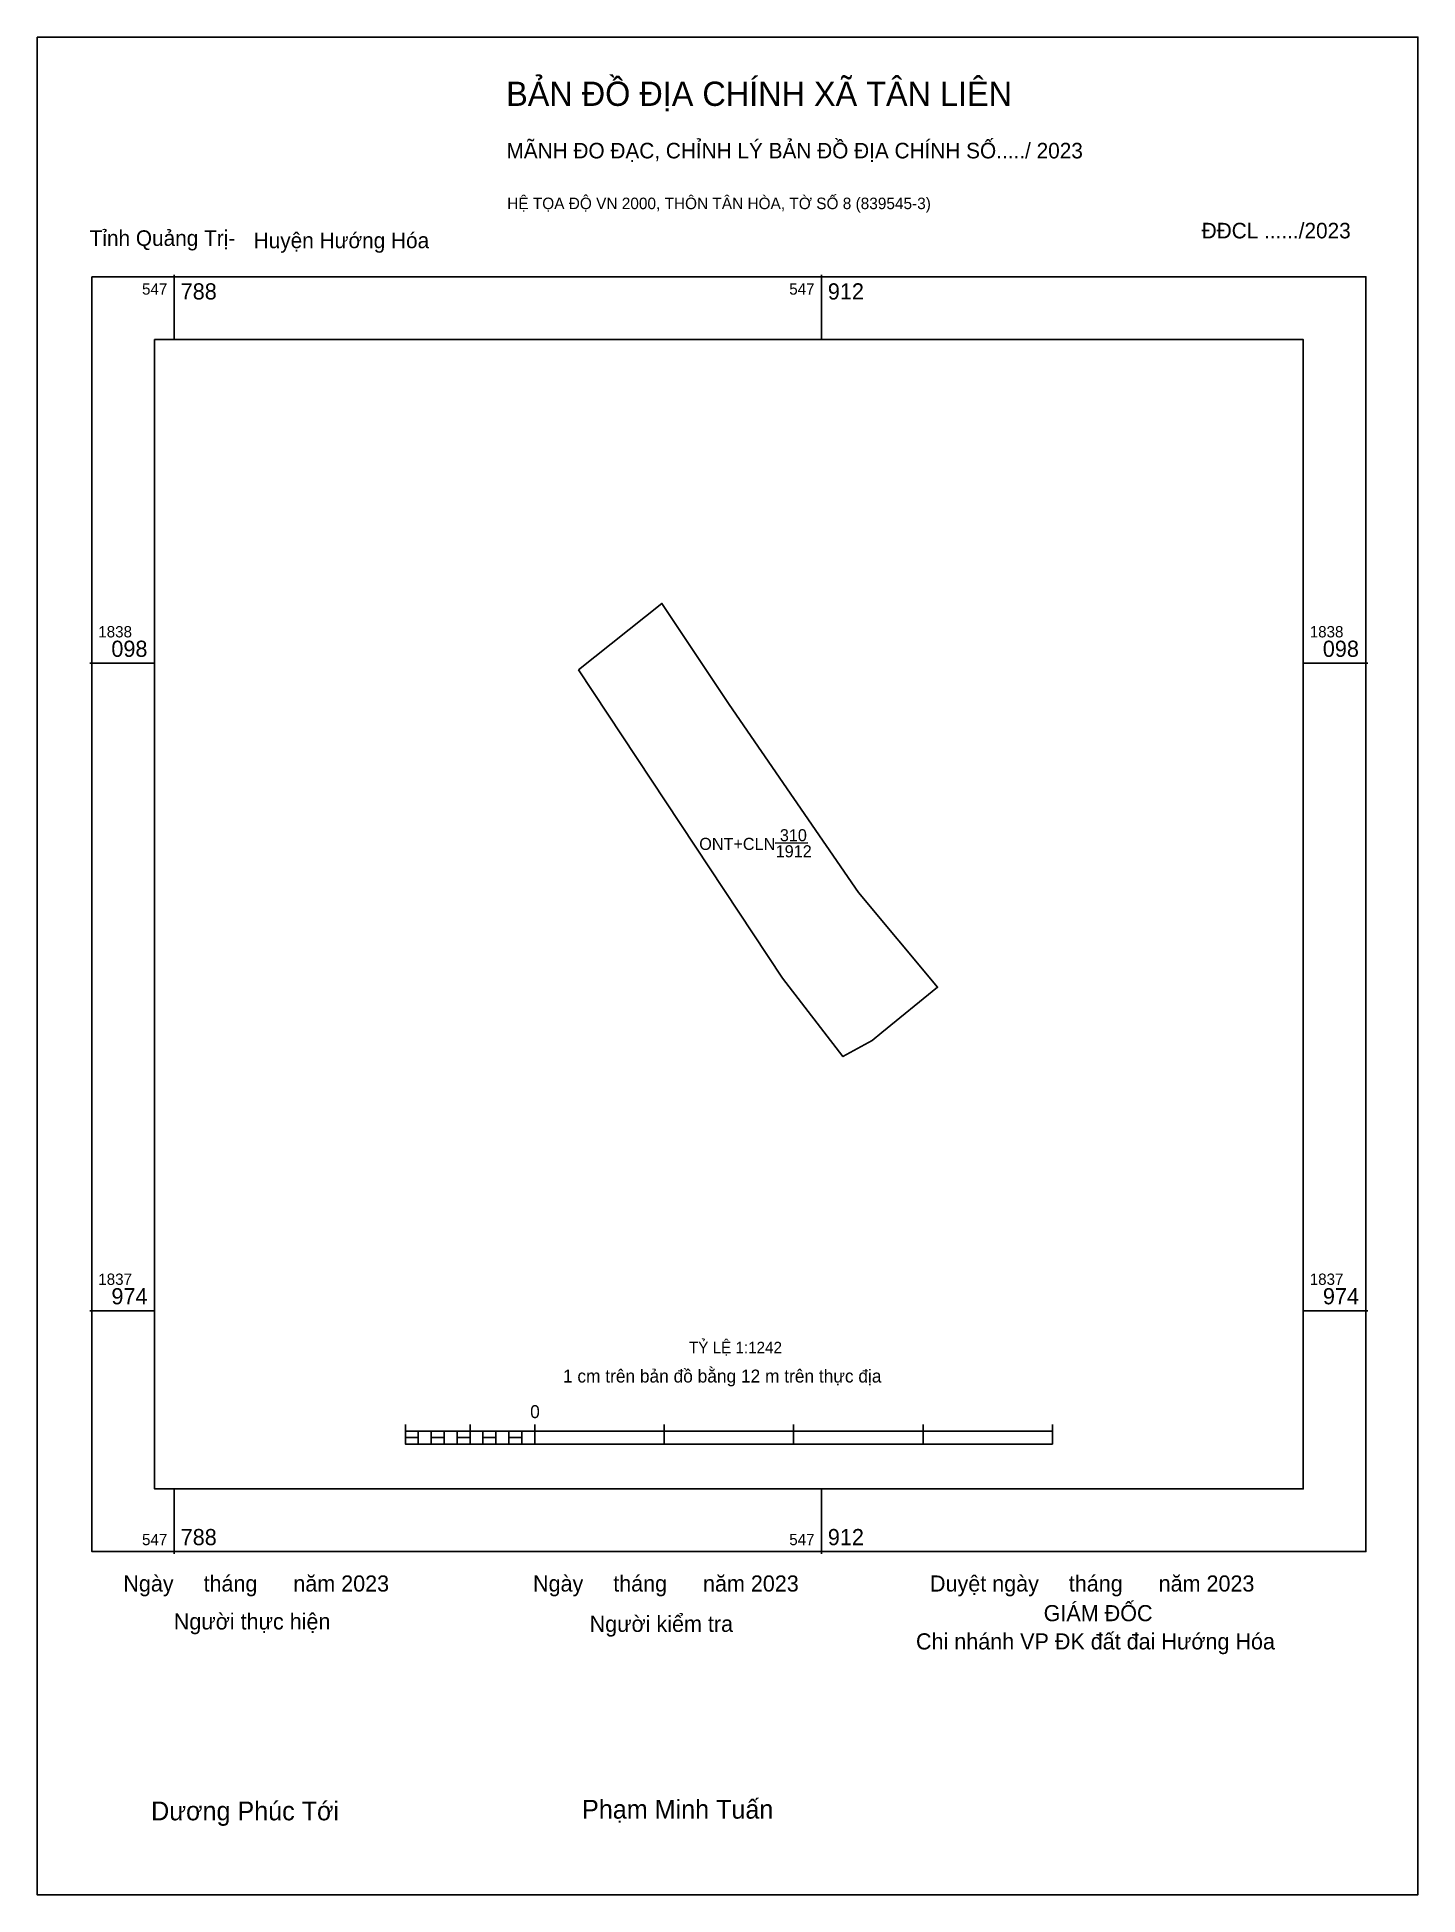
# Model space of a CAD drawing. Extents: x 547762 to 548027, y 1837862 to 1838219.
import ezdxf

# ---------------------------------------------------------------- set-up
doc = ezdxf.new("R2010")
doc.units = 0
for name, color, linetype in [('Level 1', 7, 'Continuous'), ('Level 10', 7, 'Continuous'), ('Level 15', 7, 'Continuous'), ('Level 6', 7, 'Continuous'), ('Level 62', 7, 'Continuous'), ('Level 63', 7, 'Continuous'), ('Level 9', 7, 'Continuous')]:
    doc.layers.add(name, color=color, linetype=linetype)

msp = doc.modelspace()

# ---------------------------------------------------------------- linework, layer by layer
at = {"layer": 'Level 10'}
msp.add_lwpolyline([(547866.08, 1838097.47), (547882.12, 1838110.2), (547895.01, 1838090.81), (547919.87, 1838054.71), (547935.05, 1838036.52), (547924.32, 1838027.82), (547922.51, 1838026.32), (547916.88, 1838023.21), (547905.28, 1838038.27)], close=True, dxfattribs=at)
at = {"layer": 'Level 15'}
msp.add_lwpolyline([(547762.13, 1838218.88), (548027.28, 1838218.88), (548027.28, 1837862.33), (547762.13, 1837862.33)], close=True, dxfattribs=at)
at = {"layer": 'Level 62'}
msp.add_lwpolyline([(547784.68, 1838160.84), (548005.27, 1838160.84), (548005.27, 1837940.24), (547784.68, 1837940.24)], close=True, dxfattribs=at)
at = {"layer": 'Level 63'}
for p, q in [((547788.46, 1838173.26), (547788.46, 1838160.84)), ((547912.73, 1838173.26), (547912.73, 1838160.84)), ((547772.25, 1838098.7), (547784.68, 1838098.7)), ((548005.27, 1838098.7), (548017.7, 1838098.7)), ((547903.87, 1838064.18), (547910.16, 1838064.22)), ((547772.25, 1837974.43), (547784.68, 1837974.43)), ((548005.27, 1837974.43), (548017.7, 1837974.43)), ((547832.84, 1837952.59), (547832.84, 1837948.86)), ((547845.27, 1837952.59), (547845.27, 1837948.86)), ((547857.69, 1837952.59), (547857.69, 1837948.86)), ((547882.55, 1837952.59), (547882.55, 1837948.86)), ((547907.4, 1837952.59), (547907.4, 1837948.86)), ((547932.26, 1837952.59), (547932.26, 1837948.86)), ((547957.11, 1837952.59), (547957.11, 1837948.86)), ((547832.84, 1837951.34), (547957.11, 1837951.34)), ((547835.32, 1837951.34), (547835.32, 1837948.86)), ((547837.81, 1837951.34), (547837.81, 1837948.86)), ((547840.29, 1837951.34), (547840.29, 1837948.86)), ((547842.78, 1837951.34), (547842.78, 1837948.86)), ((547845.27, 1837951.34), (547845.27, 1837948.86)), ((547847.75, 1837951.34), (547847.75, 1837948.86)), ((547850.24, 1837951.34), (547850.24, 1837948.86)), ((547852.72, 1837951.34), (547852.72, 1837948.86)), ((547855.21, 1837951.34), (547855.21, 1837948.86)), ((547857.69, 1837951.34), (547857.69, 1837948.86)), ((547832.84, 1837948.86), (547957.11, 1837948.86)), ((547788.46, 1837940.24), (547788.46, 1837927.81)), ((547912.73, 1837940.24), (547912.73, 1837927.81))]:
    msp.add_line(p, q, dxfattribs=at)
for points in [[(547772.64, 1838172.88), (548017.31, 1838172.88), (548017.31, 1837928.2), (547772.64, 1837928.2)], [(547832.84, 1837950.1), (547835.32, 1837950.1), (547835.32, 1837948.86), (547832.84, 1837948.86)], [(547832.84, 1837950.1), (547835.32, 1837950.1), (547835.32, 1837948.86), (547832.84, 1837948.86)], [(547837.81, 1837950.1), (547840.29, 1837950.1), (547840.29, 1837948.86), (547837.81, 1837948.86)], [(547842.78, 1837950.1), (547845.27, 1837950.1), (547845.27, 1837948.86), (547842.78, 1837948.86)], [(547847.75, 1837950.1), (547850.24, 1837950.1), (547850.24, 1837948.86), (547847.75, 1837948.86)], [(547852.72, 1837950.1), (547855.21, 1837950.1), (547855.21, 1837948.86), (547852.72, 1837948.86)]]:
    msp.add_lwpolyline(points, close=True, dxfattribs=at)

# ---------------------------------------------------------------- texts
at = {"layer": 'Level 1'}
for s, p in [('310', (547904.76, 1838064.54)), ('ONT+CLN', (547889.28, 1838062.88)), ('1912', (547903.96, 1838061.46))]:
    msp.add_text(s, height=2.324, dxfattribs=at).set_placement(p)
at = {"layer": 'Level 6'}
msp.add_text('TỶ LỆ 1:1242', height=2.1846, dxfattribs=at).set_placement((547887.3, 1837966.29))
at = {"layer": 'Level 63'}
for s, height, p in [('BẢN ĐỒ ĐỊA CHÍNH XÃ TÂN LIÊN', 4.6523, (547852.2, 1838205.69)), ('MÃNH ĐO ĐẠC, CHỈNH LÝ BẢN ĐỒ ĐỊA CHÍNH SỐ...../ 2023', 2.9852, (547852.26, 1838195.61)), ('HỆ TỌA ĐỘ VN 2000, THÔN TÂN HÒA, TỜ SỐ 8 (839545-3)', 2.2098, (547852.4, 1838185.87)), ('547', 2.175, (547782.28, 1838169.46)), ('788', 3.107, (547789.7, 1838168.53)), ('547', 2.175, (547906.56, 1838169.46)), ('912', 3.107, (547913.97, 1838168.53)), ('1838', 2.175, (547773.88, 1838103.67)), ('1838', 2.175, (548006.51, 1838103.67)), ('098', 3.107, (547776.39, 1838099.94)), ('098', 3.107, (548009.02, 1838099.94)), ('1837', 2.175, (547773.88, 1837979.4)), ('1837', 2.175, (548006.51, 1837979.4)), ('974', 3.107, (547776.4, 1837975.67)), ('974', 3.107, (548009.04, 1837975.67)), ('1 cm trên bản đồ bằng 12 m trên thực địa', 2.4854, (547863.11, 1837960.66)), ('0', 2.49, (547856.81, 1837953.83)), ('547', 2.175, (547782.28, 1837929.44)), ('788', 3.107, (547789.7, 1837929.44)), ('547', 2.175, (547906.56, 1837929.44)), ('912', 3.107, (547913.97, 1837929.44)), ('Ngày     tháng      năm 2023', 3.0923, (547778.69, 1837920.54)), ('Ngày     tháng      năm 2023', 3.0923, (547857.36, 1837920.54)), ('Duyệt ngày     tháng      năm 2023', 3.0923, (547933.59, 1837920.54)), ('GIÁM ĐỐC', 3.092, (547955.42, 1837914.85)), ('Người thực hiện', 3.0923, (547788.37, 1837913.26)), ('Người kiểm tra', 3.0923, (547868.23, 1837912.8)), ('Chi nhánh VP ĐK đất đai Hướng Hóa', 3.0923, (547930.9, 1837909.43)), ('Dương Phúc Tới', 3.6068, (547784.02, 1837876.63)), ('Phạm Minh Tuấn', 3.6068, (547866.78, 1837876.95))]:
    msp.add_text(s, height=height, dxfattribs=at).set_placement(p)
at = {"layer": 'Level 9'}
for s, p in [('Tỉnh Quảng Trị-', (547772.22, 1838178.82)), ('Huyện Hướng Hóa', (547803.72, 1838178.38)), ('ĐĐCL ....../2023', (547985.76, 1838180.26))]:
    msp.add_text(s, height=2.9852, dxfattribs=at).set_placement(p)

doc.saveas('drawing.dxf')
